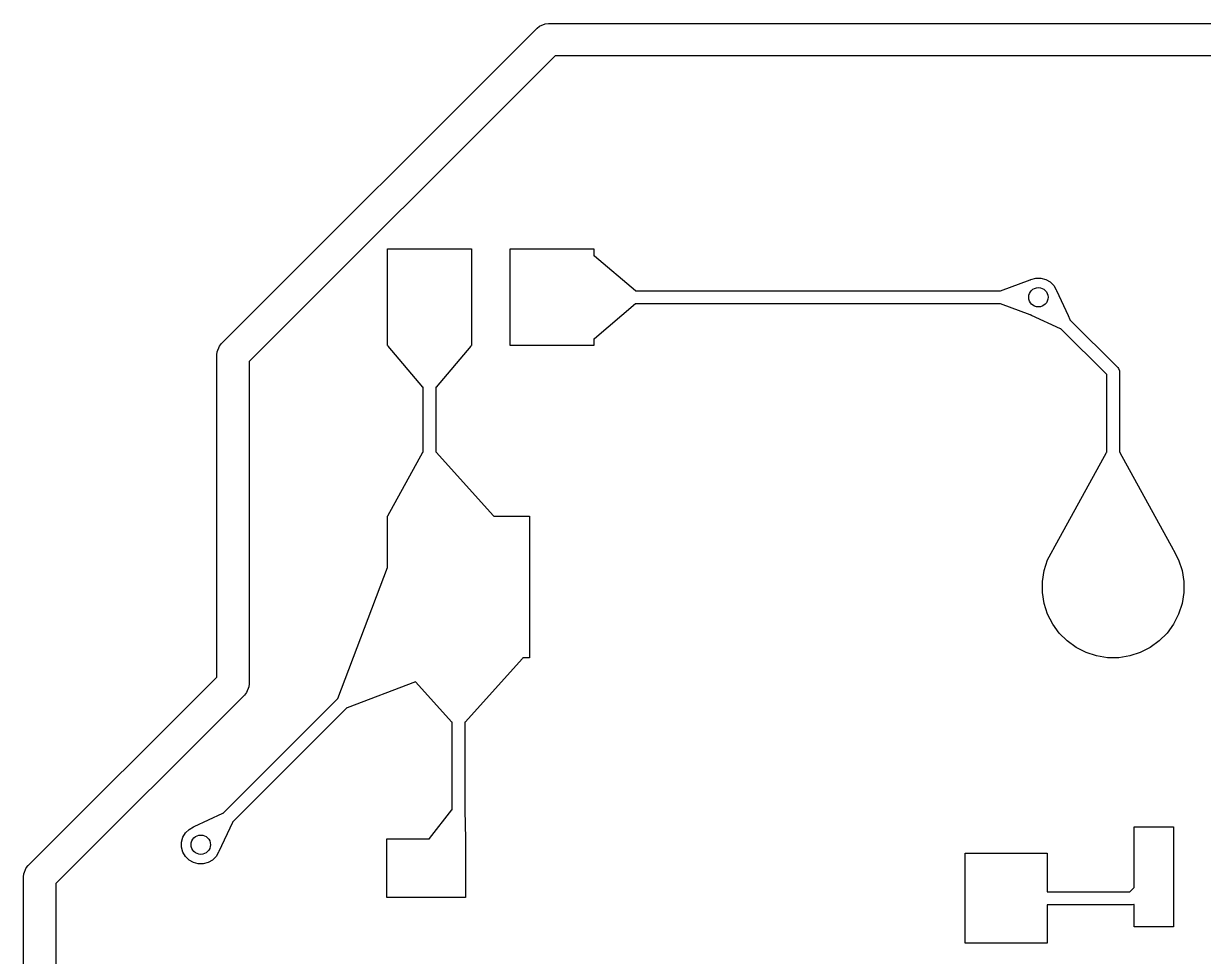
# Model space of a CAD drawing. Header units: inches. Extents: x 2.77 to 6.15, y -3.57 to -1.68.
# Drawn here: x 2.766 to 3.487, y -2.568 to -1.998 of the extents above; entities that cross this region are included whole.
import ezdxf

# ---------------------------------------------------------------- set-up
doc = ezdxf.new("R2010")
doc.units = ezdxf.units.IN
doc.header["$MEASUREMENT"] = 0
doc.layers.add('F.Cu', color=13, linetype='CONTINUOUS', true_color=0xc83434)

msp = doc.modelspace()

# ---------------------------------------------------------------- linework, layer by layer
at = {"layer": 'F.Cu', "linetype": 'CONTINUOUS'}
for p, q in [((2.88674, -2.19367), (3.0795, -2.00091)), ((3.0795, -2.00091), (3.08099, -1.99969)), ((3.08099, -1.99969), (3.08454, -1.99822)), ((3.08454, -1.99822), (3.08646, -1.99803)), ((3.08454, -1.99822), (3.08454, -1.99822)), ((3.08646, -1.99803), (3.55892, -1.99803)), ((3.09053, -2.01772), (2.90354, -2.20471)), ((3.56299, -2.01772), (3.09053, -2.01772)), ((2.98819, -2.19488), (2.98819, -2.13583)), ((2.98819, -2.13583), (3.03937, -2.13583)), ((3.03937, -2.13583), (3.03937, -2.19488)), ((3.06299, -2.19488), (3.06299, -2.13583)), ((3.06299, -2.13583), (3.11417, -2.13583)), ((3.11417, -2.13583), (3.11417, -2.13994)), ((3.11417, -2.13994), (3.1142, -2.13993)), ((3.1142, -2.13993), (3.1145, -2.14004)), ((3.1145, -2.14004), (3.1396, -2.16128)), ((3.36261, -2.16131), (3.3809, -2.15459)), ((3.3809, -2.15459), (3.38104, -2.1546)), ((3.38104, -2.1546), (3.38131, -2.15444)), ((3.38131, -2.15444), (3.38429, -2.15364)), ((3.38429, -2.15364), (3.38737, -2.15364)), ((3.38737, -2.15364), (3.39035, -2.15444)), ((3.39035, -2.15444), (3.39302, -2.15598)), ((3.1396, -2.16128), (3.13967, -2.16142)), ((3.13967, -2.16142), (3.36244, -2.16142)), ((3.36244, -2.16141), (3.36261, -2.16131)), ((3.36244, -2.16142), (3.36244, -2.16141)), ((3.39302, -2.15598), (3.3952, -2.15816)), ((3.3952, -2.15816), (3.39674, -2.16083)), ((3.39674, -2.16083), (3.39682, -2.16113)), ((3.39682, -2.16113), (3.39692, -2.16123)), ((3.39692, -2.16123), (3.40397, -2.17645)), ((3.1396, -2.16943), (3.1145, -2.19067)), ((3.13963, -2.1694), (3.1396, -2.16943)), ((3.13968, -2.16929), (3.13963, -2.1694)), ((3.36249, -2.16929), (3.13968, -2.16929)), ((3.36261, -2.1694), (3.36249, -2.16929)), ((3.3809, -2.17612), (3.36261, -2.1694)), ((3.38104, -2.17611), (3.3809, -2.17612)), ((3.38131, -2.17627), (3.38104, -2.17611)), ((3.38161, -2.17635), (3.38131, -2.17627)), ((3.3817, -2.17645), (3.38161, -2.17635)), ((3.39938, -2.18463), (3.3817, -2.17645)), ((3.40397, -2.17645), (3.40511, -2.17891)), ((3.40511, -2.17891), (3.40511, -2.17907)), ((3.40511, -2.17907), (3.43428, -2.20824)), ((3.1145, -2.19067), (3.11417, -2.19077)), ((3.11417, -2.19077), (3.11417, -2.19488)), ((3.39958, -2.18468), (3.39938, -2.18463)), ((3.42756, -2.21265), (3.39958, -2.18468)), ((3.39958, -2.18468), (3.39958, -2.18468)), ((2.88386, -2.20063), (2.88405, -2.19871)), ((2.88405, -2.19871), (2.88552, -2.19516)), ((2.88552, -2.19516), (2.88674, -2.19367)), ((2.88552, -2.19516), (2.88552, -2.19516)), ((2.98835, -2.19488), (2.98819, -2.19488)), ((2.98844, -2.19518), (2.98835, -2.19488)), ((3.0097, -2.22031), (2.98844, -2.19518)), ((3.03912, -2.19518), (3.01785, -2.22031)), ((3.03922, -2.19492), (3.03912, -2.19518)), ((3.03937, -2.19488), (3.03921, -2.19488)), ((3.03921, -2.19488), (3.03922, -2.19492)), ((3.11417, -2.19488), (3.06299, -2.19488)), ((2.88386, -2.3975), (2.88386, -2.20063)), ((2.90354, -2.20471), (2.90354, -2.40157)), ((3.42756, -2.26011), (3.42756, -2.21265)), ((3.43428, -2.20824), (3.43477, -2.20884)), ((3.43477, -2.20884), (3.43536, -2.21026)), ((3.43536, -2.21026), (3.43543, -2.21102)), ((3.43543, -2.21102), (3.43543, -2.26009)), ((3.00973, -2.22034), (3.0097, -2.22031)), ((3.00984, -2.22038), (3.00973, -2.22034)), ((3.00984, -2.25998), (3.00984, -2.22038)), ((3.01785, -2.22031), (3.01772, -2.22038)), ((3.01772, -2.22038), (3.01772, -2.25993)), ((2.98832, -2.29898), (3.00971, -2.26008)), ((3.00971, -2.26008), (3.00984, -2.25998)), ((3.01772, -2.25993), (3.01784, -2.25998)), ((3.01784, -2.25998), (3.01785, -2.25999)), ((3.01785, -2.25999), (3.05287, -2.2989)), ((3.39478, -2.31951), (3.42743, -2.26021)), ((3.42743, -2.26021), (3.42756, -2.26011)), ((3.43543, -2.26009), (3.43549, -2.26011)), ((3.43549, -2.26011), (3.43556, -2.26021)), ((3.43556, -2.26021), (3.46821, -2.31951)), ((2.98819, -2.33039), (2.98819, -2.29921)), ((2.98819, -2.29921), (2.98829, -2.29921)), ((2.98827, -2.29909), (2.98832, -2.29898)), ((2.98829, -2.29921), (2.98827, -2.29909)), ((3.05287, -2.2989), (3.05298, -2.29921)), ((3.05298, -2.29921), (3.0748, -2.29921)), ((3.0748, -2.29921), (3.0748, -2.38583)), ((3.39149, -2.32595), (3.39457, -2.31989)), ((3.39457, -2.31989), (3.39477, -2.31962)), ((3.39477, -2.31962), (3.39478, -2.31951)), ((3.46821, -2.31951), (3.46822, -2.31962)), ((3.46822, -2.31962), (3.46842, -2.31989)), ((3.46842, -2.31989), (3.47151, -2.32595)), ((3.38939, -2.33241), (3.39149, -2.32595)), ((3.47151, -2.32595), (3.47361, -2.33241)), ((2.95767, -2.4106), (2.98804, -2.33054)), ((2.98804, -2.33054), (2.98819, -2.33039)), ((3.38832, -2.33912), (3.38939, -2.33241)), ((3.47361, -2.33241), (3.47467, -2.33912)), ((3.38832, -2.34592), (3.38832, -2.33912)), ((3.47467, -2.33912), (3.47467, -2.34592)), ((3.38939, -2.35263), (3.38832, -2.34592)), ((3.47467, -2.34592), (3.47361, -2.35263)), ((3.39149, -2.35909), (3.38939, -2.35263)), ((3.47361, -2.35263), (3.47151, -2.35909)), ((3.39457, -2.36515), (3.39149, -2.35909)), ((3.47151, -2.35909), (3.46842, -2.36515)), ((3.39857, -2.37065), (3.39457, -2.36515)), ((3.40337, -2.37545), (3.39857, -2.37065)), ((3.46443, -2.37065), (3.45962, -2.37545)), ((3.46842, -2.36515), (3.46443, -2.37065)), ((3.40887, -2.37945), (3.40337, -2.37545)), ((3.45962, -2.37545), (3.45412, -2.37945)), ((3.07059, -2.38614), (3.03557, -2.42504)), ((3.07071, -2.38585), (3.07059, -2.38614)), ((3.0748, -2.38583), (3.0707, -2.38583)), ((3.0707, -2.38583), (3.07071, -2.38585)), ((3.41492, -2.38253), (3.40887, -2.37945)), ((3.42139, -2.38463), (3.41492, -2.38253)), ((3.4281, -2.38569), (3.42139, -2.38463)), ((3.43489, -2.38569), (3.4281, -2.38569)), ((3.44161, -2.38463), (3.43489, -2.38569)), ((3.44807, -2.38253), (3.44161, -2.38463)), ((3.45412, -2.37945), (3.44807, -2.38253)), ((2.76863, -2.51273), (2.88386, -2.3975)), ((3.00529, -2.40046), (2.96341, -2.41634)), ((3.02742, -2.42504), (3.00529, -2.40046)), ((2.90188, -2.40704), (2.90066, -2.40853)), ((2.90335, -2.40349), (2.90188, -2.40704)), ((2.90354, -2.40157), (2.90335, -2.40349)), ((2.90335, -2.40349), (2.90335, -2.40349)), ((2.90066, -2.40853), (2.78543, -2.52376)), ((2.88774, -2.48071), (2.95765, -2.41079)), ((2.95764, -2.41077), (2.95767, -2.4106)), ((2.95765, -2.41079), (2.95764, -2.41077)), ((2.96324, -2.41634), (2.89334, -2.48625)), ((2.96341, -2.41634), (2.96324, -2.41634)), ((3.02744, -2.42506), (3.02742, -2.42504)), ((3.02756, -2.42511), (3.02744, -2.42506)), ((3.02756, -2.47864), (3.02756, -2.42511)), ((3.03557, -2.42504), (3.03543, -2.42511)), ((3.03543, -2.42511), (3.03543, -2.47897)), ((3.01383, -2.49614), (3.02742, -2.47872)), ((3.02742, -2.47872), (3.02756, -2.47864)), ((3.03543, -2.47897), (3.03544, -2.47899)), ((3.03544, -2.47899), (3.03583, -2.4964)), ((2.86989, -2.4889), (2.88757, -2.48072)), ((2.8933, -2.48644), (2.88511, -2.50412)), ((2.88757, -2.48072), (2.88774, -2.48071)), ((2.89334, -2.48625), (2.8933, -2.48644)), ((2.89334, -2.48625), (2.89334, -2.48625)), ((2.8631, -2.49548), (2.86465, -2.49281)), ((2.86465, -2.49281), (2.86683, -2.49063)), ((2.86683, -2.49063), (2.8695, -2.48909)), ((2.8695, -2.48909), (2.86979, -2.48901)), ((2.86979, -2.48901), (2.86989, -2.4889)), ((3.44444, -2.52612), (3.44444, -2.48919)), ((3.44444, -2.48919), (3.46844, -2.48919)), ((3.46844, -2.48919), (3.46844, -2.55019)), ((2.86231, -2.49846), (2.8631, -2.49548)), ((2.86231, -2.50154), (2.86231, -2.49846)), ((2.8631, -2.50452), (2.86231, -2.50154)), ((2.9878, -2.53228), (2.9878, -2.49646)), ((2.9878, -2.49646), (3.01375, -2.49646)), ((3.01374, -2.49642), (3.01383, -2.49614)), ((3.01375, -2.49646), (3.01374, -2.49642)), ((3.03583, -2.4964), (3.03582, -2.49646)), ((3.03582, -2.49646), (3.03583, -2.49646)), ((3.03583, -2.49646), (3.03583, -2.53228)), ((2.86465, -2.50719), (2.8631, -2.50452)), ((2.86683, -2.50937), (2.86465, -2.50719)), ((2.88339, -2.50719), (2.88121, -2.50937)), ((2.88493, -2.50452), (2.88339, -2.50719)), ((2.88501, -2.50422), (2.88493, -2.50452)), ((2.88511, -2.50412), (2.88501, -2.50422)), ((3.34114, -2.56028), (3.34114, -2.50528)), ((3.34114, -2.50528), (3.39114, -2.50528)), ((3.39114, -2.50528), (3.39114, -2.52884)), ((2.76594, -2.51776), (2.76741, -2.51422)), ((2.76741, -2.51422), (2.76863, -2.51273)), ((2.76741, -2.51422), (2.76741, -2.51422)), ((2.8695, -2.51091), (2.86683, -2.50937)), ((2.87247, -2.51171), (2.8695, -2.51091)), ((2.87556, -2.51171), (2.87247, -2.51171)), ((2.87854, -2.51091), (2.87556, -2.51171)), ((2.88121, -2.50937), (2.87854, -2.51091)), ((2.76575, -2.51969), (2.76594, -2.51776)), ((2.76575, -3.03256), (2.76575, -2.51969)), ((2.78543, -2.52376), (2.78543, -3.02848)), ((3.39114, -2.52884), (3.44171, -2.52884)), ((3.44171, -2.52884), (3.44444, -2.52612)), ((3.03583, -2.53228), (2.9878, -2.53228)), ((3.44334, -2.53672), (3.39114, -2.53672)), ((3.39114, -2.53672), (3.39114, -2.56028)), ((3.44411, -2.53664), (3.44334, -2.53672)), ((3.44444, -2.53651), (3.44411, -2.53664)), ((3.44444, -2.55019), (3.44444, -2.53651)), ((3.46844, -2.55019), (3.44444, -2.55019)), ((3.39114, -2.56028), (3.34114, -2.56028))]:
    msp.add_line(p, q, dxfattribs=at)
at = {"layer": 'F.Cu'}
for centre in [(3.38583, -2.16535), (2.87402, -2.5)]:
    msp.add_circle(centre, 0.00591, dxfattribs=at)

doc.saveas('drawing.dxf')
